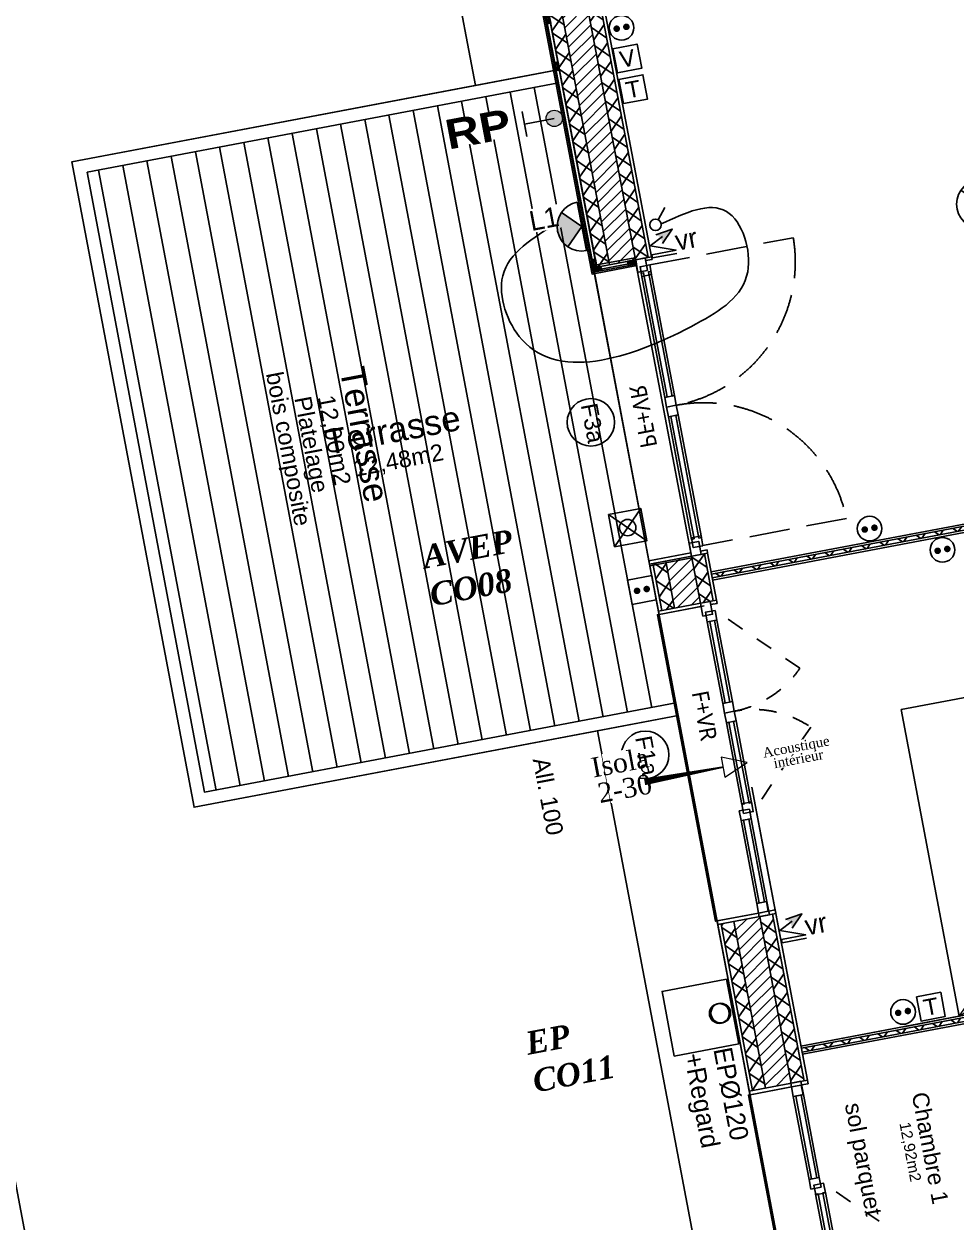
# Model space of a CAD drawing. Header units: centimetres. Extents: x 197412 to 267601, y -375791 to -305433.
# Drawn here: x 203088 to 208763, y -328362 to -321067 of the extents above; entities that cross this region are included whole.
import ezdxf

# ---------------------------------------------------------------- set-up
doc = ezdxf.new("R2010")
doc.units = ezdxf.units.CM
doc.linetypes.add('Style de ligne -1', pattern=[0.41664, 0.20828, -0.20836])
doc.linetypes.add('Style de ligne -2', pattern=[0.694425, 0.48607, -0.208355])
for name, color, linetype in [('3-BAT C-Niveau 0', 250, 'Continuous'), ('prlm-EAU-EF', 161, 'Continuous'), ('prlm-EAU-EPEXT', 145, 'Continuous'), ('prlm-VMC', 62, 'Continuous')]:
    doc.layers.add(name, color=color, linetype=linetype)
doc.layers.add('prlm-ELEC-CFA', color=1, linetype='Continuous', lineweight=25)
doc.layers.add('prlm-ELEC-CFO', color=1, linetype='Continuous', lineweight=25)
doc.styles.add('Futura Std Book', font='')
doc.styles.add('Helvetica', font='arial.ttf')
doc.styles.add('Lucida Grande', font='')
doc.styles.add('prlm-eau-ef', font='ariblk.ttf', dxfattribs={"height": 18})
doc.styles.add('prlm-eau-ep', font='timesbi.ttf', dxfattribs={"height": 18})
doc.styles.add('prlm-elec-cfo', font='comic.ttf', dxfattribs={"height": 12})
doc.styles.add('prlm-vmc', font='pala.ttf', dxfattribs={"height": 14})
doc.styles.get("Standard").update_dxf_attribs({"font": 'ARIALUNI.TTF', "height": 100})
doc.styles.get('Futura Std Book').set_extended_font_data('Futura Std Book')
doc.styles.get('Lucida Grande').set_extended_font_data('Lucida Grande')
pattern_1 = [(45, (82627.55, 127994.637), (-31.2347524, 39.0434405), [])]
pattern_2 = [(145.723595, (82441.66, 127994.64), (-45.054865, -66.106423), []), (235.723595, (82441.66, 127994.64), (-66.106423, 45.054865), [])]
pattern_3 = [(145.723595, (82441.66, 127994.64), (-45.054865, -66.106423), []), (235.723595, (82441.66, 127994.64), (-66.106423, 45.054865), [])]
pattern_4 = [(45, (0, 0), (0, -1), [])]

# ---------------------------------------------------------------- blocks, each defined once
blk = doc.blocks.new('FENETRE TYPE 1')
at = {"linetype": 'Style de ligne -1', "ltscale": 50.8}
for p, q in [((48.17, 60.17), (4, 16)), ((84.68, 59.99), (128.67, 16))]:
    blk.add_line(p, q, dxfattribs=at)
at = {"linetype": 'Continuous'}
blk.add_line((0, 16), (0, 14), dxfattribs=at)
at = {"linetype": 'Continuous', "lineweight": 25, "flags": 128}
for points in [[(-2, 18), (0, 18), (0, 14)], [(192, 18), (190, 18), (190, 14)], [(0, 8), (0, -18), (-2, -18)], [(190, 7.7), (190, -18), (192, -18)]]:
    blk.add_lwpolyline(points, dxfattribs=at)
at = {"linetype": 'Continuous', "flags": 128}
for points in [[(4, 16), (10, 16), (10, 10), (4, 10)], [(10, 16), (60.46, 16), (60.46, 14.5), (10, 14.5)], [(60.46, 16), (66.46, 16), (66.46, 10), (60.46, 10)], [(66.46, 16), (72.46, 16), (72.46, 10), (66.46, 10)], [(72.46, 16), (123.05, 16), (123.05, 14.5), (72.46, 14.5)], [(122.67, 16), (128.67, 16), (128.67, 10), (122.67, 10)], [(-2, 14), (6, 14), (6, 8), (-2, 8)], [(10, 11.5), (60.46, 11.5), (60.46, 10), (10, 10)], [(72.46, 11.5), (123.05, 11.5), (123.05, 10), (72.46, 10)], [(126.67, 14), (132.67, 14), (132.67, 7.7), (126.67, 7.7)], [(132.67, 14), (184, 14), (184, 12.5), (132.67, 12.5)], [(132.67, 9.2), (184, 9.2), (184, 7.7), (132.67, 7.7)], [(184, 14), (192.25, 14), (192.25, 7.7), (184, 7.7)], [(184, 13.7), (190, 13.7), (190, 7.7), (184, 7.7)]]:
    blk.add_lwpolyline(points, close=True, dxfattribs=at)
blk.add_lwpolyline([(0, 10), (0, -19), (190, -19), (190, 10)], dxfattribs=at)
at = {"linetype": 'Style de ligne -1', "ltscale": 50.8}
for centre, radius, start, end in [((4, 16), 62.46, 360, 45), ((128.67, 16), 62.21, 136.63922, 180)]:
    blk.add_arc(centre, radius, start, end, dxfattribs=at)
at = {"insert": (50.38, 2.81), "char_height": 10.161, "attachment_point": 1, "line_spacing_factor": 0.978845, "style": 'Lucida Grande'}
blk.add_mtext('F+VR ', dxfattribs=at)
blk = doc.blocks.new('PORTE FENETRE TYPE 2')
at = {"linetype": 'Style de ligne -2', "ltscale": 50.8}
for p, q in [((6.05, 105), (6.05, 16)), ((180, 16), (180, 105))]:
    blk.add_line(p, q, dxfattribs=at)
at = {"linetype": 'Continuous', "lineweight": 25, "flags": 128}
for points in [[(1, 18), (3, 18), (3, 14)], [(184.71, 18), (183, 18), (183, 14)], [(3, 8), (3, -18), (1, -18)], [(183, 8), (183, -18), (184.71, -18)]]:
    blk.add_lwpolyline(points, dxfattribs=at)
at = {"linetype": 'Continuous', "flags": 128}
for points in [[(6, 16), (12, 16), (12, 10), (6, 10)], [(11, 16), (87, 16), (87, 14.5), (11, 14.5)], [(87, 16), (93, 16), (93, 10), (87, 10)], [(93, 16), (99, 16), (99, 10), (93, 10)], [(99, 16), (176, 16), (176, 14.5), (99, 14.5)], [(174, 16), (180, 16), (180, 10), (174, 10)], [(1, 14), (9, 14), (9, 8), (1, 8)], [(11, 11.5), (87, 11.5), (87, 10), (11, 10)], [(99, 11.5), (176, 11.5), (176, 10), (99, 10)], [(177, 14), (184.71, 14), (184.71, 8), (177, 8)]]:
    blk.add_lwpolyline(points, close=True, dxfattribs=at)
at = {"linetype": 'Style de ligne -2', "ltscale": 50.8}
for centre, start, end in [((4, 16), 0, 88.42187), ((182, 16), 91.28733, 180)]:
    blk.add_arc(centre, 89, start, end, dxfattribs=at)
at = {"insert": (70.68, 0.04), "char_height": 10.161, "attachment_point": 1, "line_spacing_factor": 0.978845, "style": 'Lucida Grande'}
blk.add_mtext('PF+VR ', dxfattribs=at)
blk = doc.blocks.new('Groupe-274-1')
at = {"linetype": 'Continuous'}
blk.add_circle((12442.88, -45351.18), 14.45, dxfattribs=at)
at = {"insert": (12446.59, -45338.77), "char_height": 10.087, "attachment_point": 1, "rotation": 280.72359, "line_spacing_factor": 0.834288, "style": 'Helvetica'}
blk.add_mtext('F1a', dxfattribs=at)
blk = doc.blocks.new('Groupe-318-1')
at = {"linetype": 'Continuous'}
h = blk.add_hatch(dxfattribs=at)
h.set_pattern_fill('BOIS 45', color=256, style=0, pattern_type=2)
h.set_pattern_definition(pattern_4)
h.paths.add_polyline_path([(12538.01, -44810.63), (12533.1, -44811.56), (12532.59, -44808.91), (12537.51, -44807.98)])
h = blk.add_hatch(dxfattribs=at)
h.set_pattern_fill('BOIS 45', color=256, style=0, pattern_type=2)
h.set_pattern_definition(pattern_4)
h.paths.add_polyline_path([(12540.16, -44807.47), (12541.09, -44812.39), (12538.44, -44812.89), (12537.51, -44807.98)])
h = blk.add_hatch(dxfattribs=at)
h.set_pattern_fill('BOIS 45', color=256, style=0, pattern_type=2)
h.set_pattern_definition(pattern_4)
h.paths.add_polyline_path([(12479.19, -44821.77), (12474.28, -44822.7), (12473.78, -44820.05), (12478.69, -44819.12)])
h = blk.add_hatch(dxfattribs=at)
h.set_pattern_fill('BOIS 45', color=256, style=0, pattern_type=2)
h.set_pattern_definition(pattern_4)
h.paths.add_polyline_path([(12417.79, -44833.4), (12412.88, -44834.33), (12412.37, -44831.67), (12417.29, -44830.74)])
h = blk.add_hatch(dxfattribs=at)
h.set_pattern_fill('BOIS 45', color=256, style=0, pattern_type=2)
h.set_pattern_definition(pattern_4)
h.paths.add_polyline_path([(12544.2, -44828.8), (12545.13, -44833.71), (12542.48, -44834.21), (12541.55, -44829.3)])
h = blk.add_hatch(dxfattribs=at)
h.set_pattern_fill('BOIS 45', color=256, style=0, pattern_type=2)
h.set_pattern_definition(pattern_4)
h.paths.add_polyline_path([(12375.54, -44841.4), (12370.63, -44842.33), (12370.12, -44839.68), (12375.04, -44838.75)])
h = blk.add_hatch(dxfattribs=at)
h.set_pattern_fill('BOIS 45', color=256, style=0, pattern_type=2)
h.set_pattern_definition(pattern_4)
h.paths.add_polyline_path([(12373.28, -44841.83), (12374.21, -44846.74), (12371.56, -44847.24), (12370.63, -44842.33)])
h = blk.add_hatch(dxfattribs=at)
h.set_pattern_fill('BOIS 45', color=256, style=0, pattern_type=2)
h.set_pattern_definition(pattern_4)
h.paths.add_polyline_path([(12384.44, -44900.78), (12385.37, -44905.69), (12382.72, -44906.19), (12381.79, -44901.28)])
h = blk.add_hatch(dxfattribs=at)
h.set_pattern_fill('BOIS 45', color=256, style=0, pattern_type=2)
h.set_pattern_definition(pattern_4)
h.paths.add_polyline_path([(12389.85, -44929.32), (12390.78, -44934.24), (12388.13, -44934.74), (12387.2, -44929.82)])
h = blk.add_hatch(dxfattribs=at)
h.set_pattern_fill('BOIS 45', color=256, style=0, pattern_type=2)
h.set_pattern_definition(pattern_4)
h.paths.add_polyline_path([(12412.56, -45049.25), (12413.49, -45054.16), (12410.84, -45054.67), (12409.91, -45049.75)])
h = blk.add_hatch(dxfattribs=at)
h.set_pattern_fill('BOIS 45', color=256, style=0, pattern_type=2)
h.set_pattern_definition(pattern_4)
h.paths.add_polyline_path([(12437.57, -45052.35), (12432.66, -45053.28), (12432.16, -45050.63), (12437.07, -45049.7)])
h = blk.add_hatch(dxfattribs=at)
h.set_pattern_fill('BOIS 45', color=256, style=0, pattern_type=2)
h.set_pattern_definition(pattern_4)
h.paths.add_polyline_path([(12416.25, -45056.39), (12411.34, -45057.32), (12410.84, -45054.67), (12415.75, -45053.74)])
at = {"linetype": 'Continuous', "flags": 128}
for points in [[(12540.96, -44806.31), (12541.14, -44807.29), (12369.14, -44839.86), (12368.96, -44838.88)], [(12413.49, -45054.16), (12373.28, -44841.83), (12538.01, -44810.63), (12542.48, -44834.21), (12545.13, -44833.71), (12540.16, -44807.47), (12370.12, -44839.68), (12411.34, -45057.32), (12437.57, -45052.35), (12437.07, -45049.7)], [(12538.01, -44810.63), (12533.1, -44811.56), (12532.59, -44808.91), (12537.51, -44807.98)], [(12540.16, -44807.47), (12541.09, -44812.39), (12538.44, -44812.89), (12537.51, -44807.98)], [(12546.11, -44833.52), (12545.13, -44833.71), (12540.17, -44807.52), (12541.15, -44807.33)], [(12479.19, -44821.77), (12474.28, -44822.7), (12473.78, -44820.05), (12478.69, -44819.12)], [(12417.79, -44833.4), (12412.88, -44834.33), (12412.37, -44831.67), (12417.29, -44830.74)], [(12544.2, -44828.8), (12545.13, -44833.71), (12542.48, -44834.21), (12541.55, -44829.3)], [(12411.53, -45058.3), (12410.54, -45058.49), (12369.14, -44839.86), (12370.12, -44839.68)], [(12375.54, -44841.4), (12370.63, -44842.33), (12370.12, -44839.68), (12375.04, -44838.75)], [(12373.28, -44841.83), (12374.21, -44846.74), (12371.56, -44847.24), (12370.63, -44842.33)], [(12384.44, -44900.78), (12385.37, -44905.69), (12382.72, -44906.19), (12381.79, -44901.28)], [(12389.85, -44929.32), (12390.78, -44934.24), (12388.13, -44934.74), (12387.2, -44929.82)], [(12412.56, -45049.25), (12413.49, -45054.16), (12410.84, -45054.67), (12409.91, -45049.75)], [(12437.57, -45052.35), (12437.76, -45053.33), (12411.53, -45058.3), (12411.34, -45057.32)], [(12437.57, -45052.35), (12432.66, -45053.28), (12432.16, -45050.63), (12437.07, -45049.7)], [(12416.25, -45056.39), (12411.34, -45057.32), (12410.84, -45054.67), (12415.75, -45053.74)]]:
    blk.add_lwpolyline(points, close=True, dxfattribs=at)
blk = doc.blocks.new('Groupe-419-1')
at = {"linetype": 'Continuous'}
blk.add_circle((12409.81, -45148.71), 14.45, dxfattribs=at)
at = {"insert": (12413.51, -45136.3), "char_height": 10.087, "attachment_point": 1, "rotation": 280.72359, "line_spacing_factor": 0.834288, "style": 'Helvetica'}
blk.add_mtext('F3a', dxfattribs=at)
blk = doc.blocks.new('Groupe-471-1')
at = {"linetype": 'Continuous', "flags": 128}
blk.add_lwpolyline([(12492.46, -45487.82), (12499.9, -45527.12), (12460.6, -45534.57), (12453.16, -45495.27)], close=True, dxfattribs=at)
at = {"linetype": 'Continuous'}
blk.add_circle((12487.97, -45508.68), 6, dxfattribs=at)
at = {"insert": (12495.48, -45528.39), "char_height": 11.327, "attachment_point": 1, "rotation": 280.72359, "line_spacing_factor": 0.962448, "style": 'Futura Std Book'}
blk.add_mtext('EPØ120\\P+Regard', dxfattribs=at)
blk = doc.blocks.new('xi.PC-EXT')
at = {"layer": 'prlm-ELEC-CFO', "color": 0, "linetype": 'ByBlock', "lineweight": -2, "flags": 128}
blk.add_lwpolyline([(-7.5, 7.5), (7.5, 7.5), (7.5, -7.5), (-7.5, -7.5)], close=True, dxfattribs=at)
at = {"layer": 'prlm-ELEC-CFO', "color": 0, "linetype": 'ByBlock', "lineweight": 5, "const_width": 2}
for points in [[(-4, 0, 1), (-2, 0, 1)], [(2, 0, 1), (4, 0, 1)]]:
    blk.add_lwpolyline(points, format="xyb", close=True, dxfattribs=at)
blk = doc.blocks.new('xi.SA')
at = {"layer": 'prlm-ELEC-CFO', "color": 0}
blk.add_lwpolyline([(0.2, -1.28), (5.5, 5.28)], dxfattribs=at)
blk.add_circle((-2, -4), 3.5, dxfattribs=at)
blk = doc.blocks.new('xi.LUM1')
at = {"layer": 'prlm-ELEC-CFO', "linetype": 'ByBlock', "lineweight": 5}
blk.add_hatch(color=0, dxfattribs=at).paths.add_polyline_path([(10.61, 10.61, 0.414214), (-10.61, 10.61), (0, 0)])
at = {"layer": 'prlm-ELEC-CFO', "color": 0, "linetype": 'ByBlock', "lineweight": -2, "flags": 128}
blk.add_lwpolyline([(15, 0, 1), (-15, 0)], format="xyb", close=True, dxfattribs=at)
at = {"layer": 'prlm-ELEC-CFO', "color": 0}
blk.add_lwpolyline([(-10.61, 10.61), (0, 0), (10.61, 10.61)], dxfattribs=at)
blk = doc.blocks.new('xi.VR')
at = {"layer": 'prlm-ELEC-CFO', "lineweight": 5}
blk.add_hatch(color=0, dxfattribs=at).paths.add_polyline_path([(-3, 6), (-0.1, 3.7), (0, 0), (7.5, 7.5)])
at = {"layer": 'prlm-ELEC-CFO', "color": 0}
for points in [[(-3, 6), (7.5, 7.5), (0, 0)], [(0.95, 4.23), (-7.5, 0), (7.5, -5.5), (-7.5, -5.5), (-7.5, -7.5), (7.5, -7.5)]]:
    blk.add_lwpolyline(points, dxfattribs=at)
blk = doc.blocks.new('xi.PC')
at = {"color": 0, "lineweight": 5}
blk.add_wipeout([(-7.5, -7.5), (7.5, -7.5), (7.5, 7.5), (-7.5, 7.5)], dxfattribs=at).dxf.layer = 'prlm-ELEC-CFO'
at = {"layer": 'prlm-ELEC-CFO', "color": 0, "linetype": 'ByBlock', "lineweight": 5, "const_width": 2}
for points in [[(-4, 0, 1), (-2, 0, 1)], [(2, 0, 1), (4, 0, 1)]]:
    blk.add_lwpolyline(points, format="xyb", close=True, dxfattribs=at)
at = {"layer": 'prlm-ELEC-CFO', "color": 0, "linetype": 'ByBlock', "lineweight": -2}
blk.add_circle((0, 0), 7.5, dxfattribs=at)
blk = doc.blocks.new('xi.PTCE')
at = {"layer": 'prlm-ELEC-CFO', "color": 0}
for points in [[(-10.61, 10.61), (10.61, -10.61)], [(10.61, 10.61), (-10.61, -10.61)]]:
    blk.add_lwpolyline(points, dxfattribs=at)
at = {"layer": 'prlm-ELEC-CFO', "color": 0, "linetype": 'ByBlock'}
blk.add_circle((0, 0), 15, dxfattribs=at)
blk = doc.blocks.new('xi.EA')
at = {"layer": 'prlm-VMC', "color": 0, "linetype": 'ByBlock', "lineweight": 5, "flags": 128}
blk.add_lwpolyline([(-6.17, -15), (6.17, -15), (0, 0)], close=True, dxfattribs=at)
at = {"layer": 'prlm-VMC', "color": 0, "linetype": 'ByBlock', "lineweight": -2, "flags": 128}
blk.add_lwpolyline([(0, -15, 1, 4, 0), (0, -63.63, 1, 1, 0)], format="xyseb", dxfattribs=at)
at = {"layer": 'prlm-VMC', "color": 0, "linetype": 'ByBlock', "lineweight": 5}
blk.add_solid([(0, 0), (6.17, -15), (-6.17, -15), (0, 0)], dxfattribs=at)
blk = doc.blocks.new('xi.rp')
at = {"layer": 'prlm-EAU-EF', "lineweight": 5}
h = blk.add_hatch(color=0, dxfattribs=at)
edge = h.paths.add_edge_path()
edge.add_arc((0, 5), 5, 0, 360)
at = {"layer": 'prlm-EAU-EF', "color": 0, "const_width": 1, "flags": 128}
blk.add_lwpolyline([(-7.82, 23.46), (7.82, 23.46)], dxfattribs=at)
at = {"layer": 'prlm-EAU-EF', "color": 0, "flags": 128}
blk.add_lwpolyline([(0, 5), (0, 23.46)], dxfattribs=at)
at = {"layer": 'prlm-EAU-EF', "color": 0, "lineweight": 5}
blk.add_circle((0, 5), 5, dxfattribs=at)
blk = doc.blocks.new('xi.avext')
at = {"layer": 'prlm-EAU-EPEXT'}
blk.add_lwpolyline([(-10, 10), (10, 10), (10, -10), (-10, -10)], close=True, dxfattribs=at)
for points in [[(-10, 10), (10, -10)], [(-10, -10), (10, 10)]]:
    blk.add_lwpolyline(points, dxfattribs=at)
blk.add_circle((0, 0), 5, dxfattribs=at)
blk = doc.blocks.new('xi.TEL')
at = {"layer": 'prlm-ELEC-CFA', "color": 0, "linetype": 'ByBlock', "lineweight": -2, "flags": 128}
blk.add_lwpolyline([(-7.5, 7.5), (7.5, 7.5), (7.5, -7.5), (-7.5, -7.5)], close=True, dxfattribs=at)
at = {"layer": 'prlm-ELEC-CFA', "color": 0, "linetype": 'ByBlock', "insert": (0, 0), "char_height": 10, "width": 11.36, "attachment_point": 5}
blk.add_mtext('{\\fVerdana|b0|i0|c0|p34;T}', dxfattribs=at)
blk = doc.blocks.new('xi.TV')
at = {"layer": 'prlm-ELEC-CFA', "color": 0, "linetype": 'ByBlock', "lineweight": -2, "flags": 128}
blk.add_lwpolyline([(-7.5, 7.5), (7.5, 7.5), (7.5, -7.5), (-7.5, -7.5)], close=True, dxfattribs=at)
at = {"layer": 'prlm-ELEC-CFA', "color": 0, "linetype": 'ByBlock', "insert": (0, 0), "char_height": 10, "width": 11.36, "attachment_point": 5}
blk.add_mtext('{\\fVerdana|b0|i0|c0|p34;V}', dxfattribs=at)
blk = doc.blocks.new('xi.epext')
at = {"layer": 'prlm-EAU-EPEXT', "color": 0, "linetype": 'ByBlock', "lineweight": -2}
blk.add_circle((0, 0), 5, dxfattribs=at)
blk = doc.blocks.new('Groupe-30-1')
at = {"linetype": 'Continuous', "lineweight": 18}
for p, q in [((12634.11, -45510.34), (12691.08, -45428.3)), ((12715.57, -45456.73), (12691.03, -45428.26)), ((12634.11, -45510.34), (12715.57, -45456.73)), ((12715.57, -45456.73), (12722.54, -45493.66))]:
    blk.add_line(p, q, dxfattribs=at)
at = {"linetype": 'Continuous', "flags": 128}
blk.add_lwpolyline([(12598.75, -45323.66), (12687.18, -45306.91), (12722.54, -45493.59), (12634.11, -45510.34)], close=True, dxfattribs=at)
blk = doc.blocks.new('Sol parquet')
at = {"insert": (0, -0.78), "char_height": 10.0872, "attachment_point": 2, "line_spacing_factor": 0.834288, "style": 'Helvetica'}
blk.add_mtext('sol parquet', dxfattribs=at)

msp = doc.modelspace()

# ---------------------------------------------------------------- hatches: boundary and pattern name
at = {"linetype": 'Continuous'}
h = msp.add_hatch(dxfattribs=at)
h.set_pattern_fill('02_ISOLANT', color=256, scale=10, angle=10.72359, style=0, pattern_type=2)
h.set_pattern_definition([(55.723595, (82441.66, 127994.64), (-66.106423, 45.054865), []), (145.723595, (82441.66, 127994.64), (45.054865, 66.106423), [])])
h.paths.add_polyline_path([(207274.1, -324416.6), (207278.5, -324440.2), (211562.5, -323628.9), (211581.6, -323600.8)])
h = msp.add_hatch(dxfattribs=at)
h.set_pattern_fill('02_ISOLANT', color=256, scale=10, angle=10.72359, style=0, pattern_type=2)
h.set_pattern_definition([(55.723595, (82441.66, 127994.64), (-66.106423, 45.054865), []), (145.723595, (82441.66, 127994.64), (45.054865, 66.106423), [])])
h.paths.add_polyline_path([(207821.4, -327304), (207825.9, -327327.6), (210903.7, -326744.7), (210875.6, -326725.6)])
at = {"layer": '3-BAT C-Niveau 0'}
h = msp.add_hatch(dxfattribs=at)
h.set_pattern_fill('02_ISOLANT', color=256, scale=10, angle=100.72359, style=0, pattern_type=2)
h.set_pattern_definition([(145.723595, (82441.66, 127994.64), (-45.054865, -66.106423), []), (235.723595, (82441.66, 127994.64), (-66.106423, 45.054865), [])])
h.paths.add_polyline_path([(206574.6, -322547.4), (206653.2, -322532.5), (206266, -320487.7), (206172.5, -320424)])
h = msp.add_hatch(dxfattribs=at)
h.set_pattern_fill('MURS MACONNERIE-2', color=256, scale=10, style=0, pattern_type=2)
h.set_pattern_definition(pattern_1)
h.paths.add_polyline_path([(206653.2, -322532.5), (206810.4, -322502.7), (206452.9, -320615.1), (206266, -320487.7)])
h = msp.add_hatch(dxfattribs=at)
h.set_pattern_fill('02_ISOLANT', color=256, scale=10, angle=100.72359, style=0, pattern_type=2)
h.set_pattern_definition([(145.723595, (82441.66, 127994.64), (-45.054865, -66.106423), []), (235.723595, (82441.66, 127994.64), (-66.106423, 45.054865), [])])
h.paths.add_polyline_path([(206810.4, -322502.7), (206889, -322487.8), (206546.4, -320678.9), (206452.9, -320615.1)])
h = msp.add_hatch(dxfattribs=at)
h.set_pattern_fill('MURS MACONNERIE-2', color=256, scale=10, style=0, pattern_type=2)
h.set_pattern_definition(pattern_1)
h.paths.add_polyline_path([(207049.3, -324623.9), (207206.5, -324594.1), (207152.3, -324307.8), (206995, -324337.6)])
h = msp.add_hatch(dxfattribs=at)
h.set_pattern_fill('02_ISOLANT', color=256, scale=10, angle=100.72359, style=0, pattern_type=2)
h.set_pattern_definition(pattern_2)
h.paths.add_polyline_path([(207206.5, -324594.1), (207285.1, -324579.2), (207230.9, -324292.9), (207152.3, -324307.8)])
h = msp.add_hatch(dxfattribs=at)
h.set_pattern_fill('02_ISOLANT', color=256, scale=10, angle=100.72359, style=0, pattern_type=2)
h.set_pattern_definition(pattern_2)
h.paths.add_polyline_path([(206970.7, -324638.8), (207049.3, -324623.9), (206995, -324337.6), (206916.4, -324352.4)])
h = msp.add_hatch(dxfattribs=at)
h.set_pattern_fill('MURS MACONNERIE-2', color=256, scale=10, style=0, pattern_type=2)
h.set_pattern_definition(pattern_1)
h.paths.add_polyline_path([(207602.6, -327545.9), (207759.9, -327516.2), (207567.9, -326502.7), (207410.7, -326532.5)])
h = msp.add_hatch(dxfattribs=at)
h.set_pattern_fill('02_ISOLANT', color=256, scale=10, angle=100.72359, style=0, pattern_type=2)
h.set_pattern_definition(pattern_3)
h.paths.add_polyline_path([(207759.9, -327516.2), (207838.5, -327501.3), (207646.5, -326487.8), (207567.9, -326502.7)])
h = msp.add_hatch(dxfattribs=at)
h.set_pattern_fill('02_ISOLANT', color=256, scale=10, angle=100.72359, style=0, pattern_type=2)
h.set_pattern_definition(pattern_3)
h.paths.add_polyline_path([(207524, -327560.8), (207602.6, -327545.9), (207410.7, -326532.5), (207332.1, -326547.3)])

# ---------------------------------------------------------------- linework, layer by layer
for p, q in [((206327.1, -321348), (206342, -321426.6)), ((206909.9, -325231.2), (206194.6, -321454.5)), ((206467.7, -325315), (205752.5, -321538.3)), ((206615.1, -325287.1), (205899.9, -321510.3)), ((206762.5, -325259.2), (206047.2, -321482.4)), ((206025.6, -325398.7), (205310.3, -321622)), ((206172.9, -325370.8), (205457.7, -321594.1)), ((206320.3, -325342.9), (205605.1, -321566.2)), ((205730.8, -325454.5), (205015.6, -321677.8)), ((205878.2, -325426.6), (205163, -321649.9)), ((205288.7, -325538.3), (204573.4, -321761.5)), ((205436, -325510.3), (204720.8, -321733.6)), ((205583.4, -325482.4), (204868.2, -321705.7)), ((204846.5, -325622), (204131.3, -321845.3)), ((204993.9, -325594.1), (204278.7, -321817.4)), ((205141.3, -325566.2), (204426.1, -321789.5)), ((204551.8, -325677.8), (203836.5, -321901.1)), ((204699.1, -325649.9), (203983.9, -321873.2)), ((204257, -325733.6), (203541.8, -321956.9)), ((204404.4, -325705.7), (203689.2, -321929))]:
    msp.add_line(p, q)
at = {"linetype": 'Continuous'}
for p, q in [((207271.6, -324403.8), (211591.9, -323585.6)), ((207274.1, -324416.6), (211581.6, -323600.8)), ((207274.1, -324416.6), (211581.6, -323600.8)), ((207278.5, -324440.2), (211562.5, -323628.9)), ((207278.5, -324440.2), (211562.5, -323628.9)), ((207819, -327291.2), (210860.4, -326715.3)), ((207821.4, -327304), (210875.6, -326725.6)), ((207821.4, -327304), (210875.6, -326725.6)), ((207825.9, -327327.6), (210903.7, -326744.7)), ((207825.9, -327327.6), (210903.7, -326744.7))]:
    msp.add_line(p, q, dxfattribs=at)
at = {"linetype": 'Continuous', "lineweight": 25}
for p, q in [((207271.6, -324403.8), (211591.9, -323585.6)), ((207280.9, -324452.9), (210991, -323750.3)), ((208445.2, -327172.7), (210860.4, -326715.3)), ((207828.3, -327340.4), (210918.9, -326755.1)), ((207819, -327291.2), (208396, -327182))]:
    msp.add_line(p, q, dxfattribs=at)
at = {"flags": 128}
for points in [[(206327.1, -321348), (203379.5, -321906.2), (204123.8, -325836.4), (207071.4, -325278.2)], [(206808.1, -322490.5), (207154.1, -324317.6), (206898.7, -324366), (206552.6, -322538.8)]]:
    msp.add_lwpolyline(points, close=True, dxfattribs=at)
at = {"linetype": 'Continuous', "lineweight": 18, "flags": 128}
msp.add_lwpolyline([(206552.6, -322538.8), (206808.1, -322490.5), (207154.1, -324317.6), (206898.7, -324366), (207071.4, -325278.2), (204123.8, -325836.4), (203379.5, -321906.2), (206327.1, -321348)], close=True, dxfattribs=at)
at = {"flags": 128}
msp.add_lwpolyline([(206342, -321426.6), (203473, -321969.9), (204186.7, -325744.1), (207056.7, -325200.6)], dxfattribs=at)
at = {"layer": '3-BAT C-Niveau 0'}
for p, q in [((206555, -322551.1), (206149.1, -320408.1)), ((206555, -322551.1), (206149.1, -320408.1)), ((206574.6, -322547.4), (206172.5, -320424)), ((206653.2, -322532.5), (206266, -320487.7)), ((206653.2, -322532.5), (206266, -320487.7)), ((206810.4, -322502.7), (206452.9, -320615.1)), ((206889, -322487.8), (206546.4, -320678.9)), ((206908.7, -322484.1), (206569.8, -320694.8)), ((206908.7, -322484.1), (206569.8, -320694.8)), ((206908.7, -322484.1), (206555, -322551.1)), ((207250.5, -324289.2), (206896.8, -324356.2)), ((207206.5, -324594.1), (207152.3, -324307.8)), ((207285.1, -324579.2), (207230.9, -324292.9)), ((207304.7, -324575.5), (207250.5, -324289.2)), ((207304.7, -324575.5), (207250.5, -324289.2)), ((206951, -324642.5), (206896.8, -324356.2)), ((206951, -324642.5), (206896.8, -324356.2)), ((206970.7, -324638.8), (206916.4, -324352.4)), ((207049.3, -324623.9), (206995, -324337.6)), ((207049.3, -324623.9), (206995, -324337.6)), ((207304.7, -324575.5), (206951, -324642.5)), ((207520.2, -325713.5), (207666.2, -326484.1)), ((207858.1, -327497.6), (207538.9, -325811.8)), ((207993.1, -330145.1), (207211.6, -326018.4)), ((207666.2, -326484.1), (207312.5, -326551.1)), ((207759.9, -327516.2), (207567.9, -326502.7)), ((207838.5, -327501.3), (207646.5, -326487.8)), ((207858.1, -327497.6), (207666.2, -326484.1)), ((207504.4, -327564.6), (207312.5, -326551.1)), ((207504.4, -327564.6), (207312.5, -326551.1)), ((207524, -327560.8), (207332.1, -326547.3)), ((207602.6, -327545.9), (207410.7, -326532.5)), ((207602.6, -327545.9), (207410.7, -326532.5)), ((207858.1, -327497.6), (207504.4, -327564.6))]:
    msp.add_line(p, q, dxfattribs=at)
at = {"layer": '3-BAT C-Niveau 0', "flags": 128}
for points in [[(205565, -320010.2), (213361.5, -318533.7), (212905.6, -316126.6), (201192.4, -318344.7), (203611.5, -331182.8), (207540.1, -330438.1), (206580.6, -325371.5), (204123.9, -325836.8), (203379.6, -321906.6), (205836.1, -321441.4)], [(213361.5, -318533.7), (205564.9, -320010.2), (205836.2, -321441.4), (206327.4, -321348.4), (206149.2, -320408.5), (213454.5, -319025)], [(208031.4, -330345.1), (207071.7, -325278.5), (206580.5, -325371.5), (207540.2, -330438.1)]]:
    msp.add_lwpolyline(points, close=True, dxfattribs=at)
at = {"layer": 'prlm-ELEC-CFO'}
msp.add_spline([(206967.5, -322284.1), (207364.5, -322208.9), (207494.3, -322576.4), (207181.6, -322893.1), (206120.3, -322990), (206002.8, -322601.4), (206337.2, -322278)], degree=3, dxfattribs=at)

# ---------------------------------------------------------------- block references
at = {"xscale": 10, "yscale": 10, "zscale": 10}
msp.add_blockref('Groupe-30-1', (82441.7, 127994.6), dxfattribs=at)
at = {"xscale": 10, "yscale": 10, "zscale": 10, "rotation": 280.7235947438887}
msp.add_blockref('Sol parquet', (208257.3, -327968.1), dxfattribs=at)
at = {"layer": '3-BAT C-Niveau 0', "xscale": 10, "yscale": 10, "zscale": 10}
for name in ['Groupe-318-1', 'Groupe-419-1', 'Groupe-274-1', 'Groupe-471-1']:
    msp.add_blockref(name, (82441.7, 127994.6), dxfattribs=at)
at = {"layer": '3-BAT C-Niveau 0', "yscale": 10, "zscale": 10, "rotation": 280.72359474389}
for name, p, xscale in [('PORTE FENETRE TYPE 2', (207075.5, -324332.5), -10), ('FENETRE TYPE 1', (207131.6, -324628.6), 10), ('FENETRE TYPE 1', (208039, -329420), -10)]:
    msp.add_blockref(name, p, dxfattribs=dict(at, xscale=xscale))
at = {"layer": 'prlm-EAU-EF', "xscale": 10, "yscale": 10, "zscale": 10, "rotation": 100.7235947437902}
msp.add_blockref('xi.rp', (206365.8, -321632.8), dxfattribs=at)
at = {"layer": 'prlm-EAU-EPEXT', "rotation": 10.72360141139323}
for name, p, xscale, yscale, zscale in [('xi.avext', (206763.5, -324133.7), 10, 10, 10), ('xi.epext', (207330.7, -327089.8), 11.99999999999999, 11.99999999999999, 11.99999999999999)]:
    msp.add_blockref(name, p, dxfattribs=dict(at, xscale=xscale, yscale=yscale, zscale=zscale))
at = {"layer": 'prlm-ELEC-CFA', "xscale": 10, "yscale": 10, "zscale": 10, "rotation": 10.72360141139323}
msp.add_blockref('xi.TEL', (206797, -321464.4), dxfattribs=at)
at = {"layer": 'prlm-ELEC-CFO', "xscale": 10, "yscale": 10, "zscale": 10, "rotation": 10.72360141139323}
for name, p in [('xi.PTCE', (208915.9, -322164.3)), ('xi.SA', (206945.3, -322247.6)), ('xi.PC-EXT', (206850.2, -324513.3))]:
    msp.add_blockref(name, p, dxfattribs=at)

# ---------------------------------------------------------------- texts
at = {"attachment_point": 2, "line_spacing_factor": 0.834288, "style": 'Helvetica'}
for s, insert, char_height, rotation in [('Terrasse\\P{\\H0.6752x;12,00m2}\\P{\\H0.6752x;Platelage \\Pbois composite}\\P\\P', (205235.9, -323552.6), 151.309, 280.72359), ('Terrasse\\P{\\H0.6752x;12,48m2}\\P', (205318.7, -323465.7), 151.309, 10.72359), ('Chambre 1\\P{\\H0.6752x;12,92m2}\\P', (208655.1, -327902.3), 100, 280.72359)]:
    msp.add_mtext(s, dxfattribs=dict(at, insert=insert, char_height=char_height, rotation=rotation))
at = {"layer": '3-BAT C-Niveau 0', "insert": (206285.5, -325525.7), "char_height": 102.66, "attachment_point": 1, "rotation": 280.72359, "line_spacing_factor": 0.834288, "style": 'Helvetica'}
msp.add_mtext('All. 100', dxfattribs=at)
at = {"layer": 'prlm-EAU-EPEXT', "char_height": 140, "attachment_point": 1, "rotation": 10.7236, "style": 'prlm-eau-ep'}
for s, width, insert in [('AVEP CO08', 153.021, (205504, -324246.2)), ('EP CO11', 91.584, (206131.2, -327206.9))]:
    msp.add_mtext_dynamic_manual_height_columns(s, width=width, gutter_width=75, heights=[0], dxfattribs=dict(at, insert=insert))

# ---------------------------------------------------------------- next in the draw order: block references
at = {"layer": 'prlm-ELEC-CFO', "xscale": 10, "yscale": 10, "zscale": 10, "rotation": 10.72360141139323}
for p in [(206726.2, -321090.5), (208236.7, -324140), (208680.5, -324269.3), (208440.4, -327082.8)]:
    msp.add_blockref('xi.PC', p, dxfattribs=at)

# ---------------------------------------------------------------- next in the draw order: texts
at = {"layer": 'prlm-EAU-EF', "insert": (205836, -321618.3), "char_height": 180, "attachment_point": 2, "rotation": 10.7236, "line_spacing_factor": 0.8, "style": 'prlm-eau-ef', "bg_fill": 3, "box_fill_scale": 0.95, "bg_fill_color": 256, "bg_fill_transparency": 0}
msp.add_mtext('RP', dxfattribs=at)
at = {"layer": 'prlm-ELEC-CFO', "char_height": 120, "attachment_point": 5, "rotation": 10.7236, "line_spacing_factor": 0.8, "style": 'prlm-elec-cfo', "bg_fill": 3, "box_fill_scale": 1.1, "bg_fill_color": 256, "bg_fill_transparency": 0}
for s, insert in [('L1', (206254.2, -322252.8)), ('vr', (207119.6, -322376.8)), ('vr', (207909.2, -326546.2))]:
    msp.add_mtext(s, dxfattribs=dict(at, insert=insert))
at = {"layer": 'prlm-VMC', "rotation": 10.7236, "style": 'prlm-vmc', "bg_fill": 3, "box_fill_scale": 1.1, "bg_fill_color": 256, "bg_fill_transparency": 0}
for s, insert, char_height, width, attachment_point, line_spacing_factor in [('Acoustique intérieur', (207783.3, -325438.1), 60, 236.74, 2, 0.75), ('Isola\\P2-30', (206731.4, -325643.9), 120, 173.979, 5, 0.8)]:
    msp.add_mtext(s, dxfattribs=dict(at, insert=insert, char_height=char_height, width=width, attachment_point=attachment_point, line_spacing_factor=line_spacing_factor))

# ---------------------------------------------------------------- next in the draw order: block references
at = {"layer": 'prlm-ELEC-CFA', "xscale": 10, "yscale": 10, "zscale": 10, "rotation": 10.72360141139323}
for name, p in [('xi.TV', (206761.6, -321277.4)), ('xi.TEL', (208610.1, -327050.6))]:
    msp.add_blockref(name, p, dxfattribs=at)
at = {"layer": 'prlm-ELEC-CFO', "xscale": 10, "yscale": 10, "zscale": 10}
for name, p, rotation in [('xi.LUM1', (206484.5, -322300), 100.7236014113936), ('xi.VR', (206974.9, -322404.1), 10.72360141139323), ('xi.VR', (207764.5, -326573.6), 10.72360141139323)]:
    msp.add_blockref(name, p, dxfattribs=dict(at, rotation=rotation))
at = {"layer": 'prlm-VMC', "xscale": 10, "yscale": 10, "zscale": 10, "rotation": 280.7234343274392}
msp.add_blockref('xi.EA', (207491.9, -325564), dxfattribs=at)

doc.saveas('drawing.dxf')
